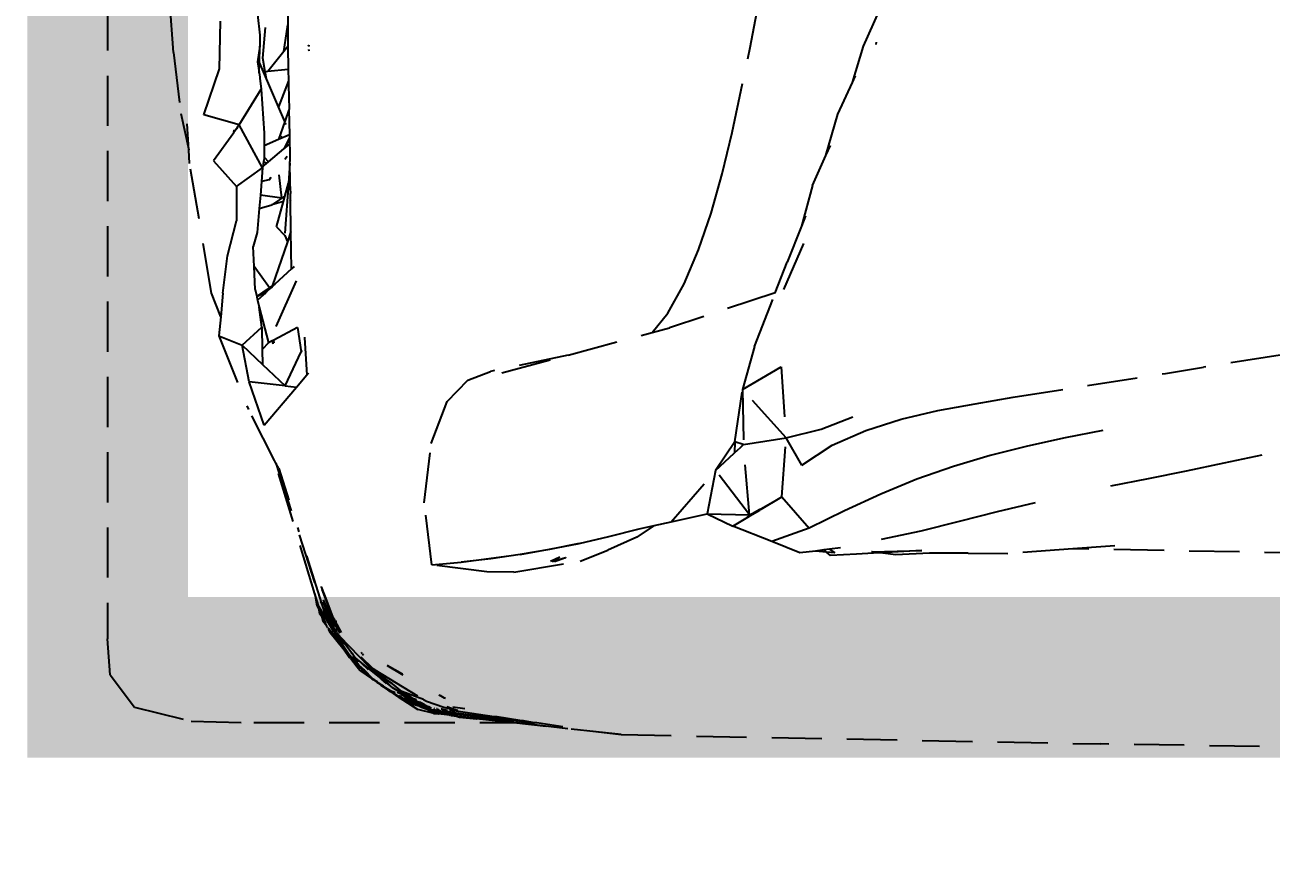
# Model space of a CAD drawing. Header units: millimetres. Extents: x 0 to 460473, y -68369 to 85219.
# Drawn here: x 230234.3 to 230389.4, y -39455.7 to -39351 of the extents above; entities that cross this region are included whole.
import ezdxf

# ---------------------------------------------------------------- set-up
doc = ezdxf.new("R2010")
doc.units = ezdxf.units.MM
doc.header["$LTSCALE"] = 50
doc.linetypes.add('HIDDEN2', pattern=[0.1875, 0.125, -0.0625])
for name, color, linetype in [('DIM', 7, 'Continuous'), ('fur', 6, 'Continuous'), ('hid', 8, 'HIDDEN2')]:
    doc.layers.add(name, color=color, linetype=linetype)
doc.styles.add('맑은 고딕', font='malgun.ttf')
doc.dimstyles.new('DH IN40', dxfattribs={"dimscale": 40, "dimtxt": 2.5, "dimasz": 1, "dimexe": 1.5, "dimexo": 1.5, "dimtad": 1, "dimdec": 7, "dimlunit": 6, "dimtxsty": '맑은 고딕', "dimblk": 'ARCHTICK', "dimcen": 2.5, "dimclrd": 256, "dimclre": 256, "dimclrt": 256, "dimadec": 0, "dimazin": 0, "dimtfac": 1, "dimtdec": 7, "dimtix": 1, "dimtmove": 0, "dimatfit": 3, "dimldrblk": 'ARCHTICK', "dimfxl": 1, "dimtfillclr": 1, "dimlwd": -1, "dimlwe": -1, "dimarcsym": 0})

# ---------------------------------------------------------------- blocks, each defined once
blk = doc.blocks.new('_ArchTick')
at = {"color": 0, "linetype": 'ByBlock', "const_width": 0.15}
blk.add_lwpolyline([(-0.5, -0.5), (0.5, 0.5)], dxfattribs=at)
blk = doc.blocks.new('*D452')
at = {"layer": 'Defpoints', "color": 0, "transparency": 16777216}
for p in [(233274, -39538.26), (230234, -39588.26), (233274, -39588.26)]:
    blk.add_point(p, dxfattribs=at)
at = {"layer": 'DIM', "transparency": 16777216}
for p, q in [((230234, -39528.26), (230234, -39478.26)), ((233274, -39528.26), (233274, -39478.26)), ((230234, -39538.26), (233274, -39538.26))]:
    blk.add_line(p, q, dxfattribs=at)
at = {"layer": 'DIM', "transparency": 16777216, "xscale": 40, "yscale": 40, "zscale": 40, "rotation": 180}
blk.add_blockref('_ArchTick', (230234, -39538.26), dxfattribs=at)
at = {"layer": 'DIM', "transparency": 16777216, "xscale": 40, "yscale": 40, "zscale": 40}
blk.add_blockref('_ArchTick', (233274, -39538.26), dxfattribs=at)
at = {"layer": 'DIM', "transparency": 16777216, "insert": (231754, -39453.21), "char_height": 100, "attachment_point": 5, "style": '맑은 고딕'}
blk.add_mtext('3,040', dxfattribs=at)

msp = doc.modelspace()

# ---------------------------------------------------------------- linework, layer by layer
at = {"layer": 'fur', "color": 40, "lineweight": 50, "true_color": 0xf8d731, "const_width": 20}
msp.add_lwpolyline([(231454.62857818, -37422.47504293), (231454.62857818, -39432.25663589), (230244.58358802, -39432.25663589), (230244.58358802, -37422.47504293)], close=True, dxfattribs=at)
at = {"layer": 'hid'}
for p, q in [((230244.58358802, -38082.33616613), (230244.58358802, -39427.44650558)), ((230266.73472078, -39329.44078047), (230266.99839902, -39351.01439114)), ((230324.54609566, -39353.83495702), (230328.62620939, -39332.10726088)), ((230252.76769716, -39354.45497688), (230252.01399985, -39344.29485513)), ((230263.23126414, -39349.71473177), (230263.52194537, -39352.28564008)), ((230338.65107308, -39353.67931402), (230340.60759247, -39349.28448647)), ((230258.51679526, -39356.47400321), (230258.61503839, -39350.54757103)), ((230263.89166952, -39355.16020298), (230264.24939452, -39351.32745244)), ((230266.50990505, -39354.33062316), (230266.99839902, -39351.01439114)), ((230266.99839902, -39351.01439114), (230267.03102664, -39353.68391591)), ((230263.52194537, -39352.28564008), (230263.527195, -39353.6590979)), ((230340.21452231, -39353.17077716), (230340.18470026, -39353.45268318)), ((230252.76769716, -39354.45497688), (230253.70588157, -39362.05115516)), ((230263.527195, -39353.6590979), (230263.23846519, -39355.60913472)), ((230263.48444799, -39355.68279018), (230263.527195, -39353.6590979)), ((230266.50990505, -39354.33062316), (230264.50890726, -39356.81384357)), ((230267.03102664, -39353.68391591), (230266.50990505, -39354.33062316)), ((230267.03102664, -39353.68391591), (230267.06615466, -39356.55801743)), ((230269.54519138, -39354.14586132), (230269.76060343, -39354.10630424)), ((230269.58902124, -39353.61010535), (230269.55212925, -39353.62308888)), ((230269.58902124, -39353.61010535), (230269.55341405, -39353.52627879)), ((230269.75732216, -39353.6575757), (230269.58902124, -39353.61010535)), ((230322.29086597, -39364.41068224), (230324.54609566, -39353.83495702)), ((230337.2794999, -39358.19256547), (230338.65107308, -39353.67931402)), ((230256.57068131, -39362.21146412), (230258.51679526, -39356.47400321)), ((230263.23846519, -39355.60913472), (230263.45967516, -39356.91880838)), ((230263.45967516, -39356.91880838), (230263.48444799, -39355.68279018)), ((230263.99087111, -39356.86566772), (230263.48444799, -39355.68279018)), ((230264.19814918, -39356.8449317), (230263.89166952, -39355.16020298)), ((230263.45967516, -39356.91880838), (230263.41563077, -39356.92321457)), ((230263.46794915, -39357.09190925), (230263.45967516, -39356.91880838)), ((230263.46794915, -39357.09190925), (230263.51031286, -39357.6254945)), ((230263.51031286, -39357.6254945), (230263.69593321, -39359.00228543)), ((230264.19814918, -39356.8449317), (230263.99087111, -39356.86566772)), ((230264.35785826, -39357.72285777), (230263.99087111, -39356.86566772)), ((230264.50890726, -39356.81384357), (230264.19814918, -39356.8449317)), ((230264.35785826, -39357.72285777), (230264.19814918, -39356.8449317)), ((230265.8473502, -39361.2019378), (230264.35785826, -39357.72285777)), ((230267.06615466, -39356.55801743), (230264.50890726, -39356.81384357)), ((230267.08352392, -39357.97913496), (230265.8473502, -39361.2019378)), ((230267.06615466, -39356.55801743), (230267.08352392, -39357.97913496)), ((230267.08352392, -39357.97913496), (230267.09019593, -39358.52502467)), ((230337.2794999, -39358.19256547), (230337.67585746, -39357.3364246)), ((230260.96462414, -39363.46860629), (230263.69593321, -39359.00228543)), ((230263.69593321, -39359.00228543), (230264.05590804, -39364.49744985)), ((230267.09019593, -39358.52502467), (230267.17627499, -39361.48580918)), ((230335.46664755, -39362.10836566), (230337.2794999, -39358.19256547)), ((230253.70588157, -39362.05115516), (230254.67871454, -39366.56912046)), ((230260.96462414, -39363.46860629), (230256.57068131, -39362.21146412)), ((230266.63909065, -39363.05124515), (230265.8473502, -39361.2019378)), ((230267.14342336, -39361.58154378), (230266.63909065, -39363.05124515)), ((230267.17627499, -39361.48580918), (230267.14342336, -39361.58154378)), ((230267.14342336, -39361.58154378), (230267.22997041, -39364.7159297)), ((230333.97085394, -39367.25675152), (230335.46664755, -39362.10836566)), ((230254.67871454, -39366.56912046), (230254.46482852, -39363.33929262)), ((230260.61052646, -39363.96694975), (230260.29810624, -39364.40663794)), ((230260.29810624, -39364.40663794), (230260.31756542, -39364.10919282)), ((230260.3404242, -39364.08656269), (230260.31756542, -39364.10919282)), ((230260.58934953, -39363.84012723), (230260.61052646, -39363.96694975)), ((230260.75626008, -39363.76184986), (230260.61052646, -39363.96694975)), ((230260.96462414, -39363.46860629), (230260.75626008, -39363.76184986)), ((230260.75626008, -39363.76184986), (230260.77594863, -39363.65539458)), ((230263.87667057, -39368.8141268), (230260.96462414, -39363.46860629)), ((230266.63909065, -39363.05124515), (230265.8698911, -39365.29280835)), ((230266.78819105, -39363.39950634), (230266.72357778, -39363.24858591)), ((230260.27999459, -39364.43212758), (230257.77734695, -39367.95425755)), ((230260.27999459, -39364.43212758), (230260.29810624, -39364.40663794)), ((230264.05590804, -39364.49744985), (230264.05295924, -39366.06346134)), ((230265.8698911, -39365.29280835), (230264.05295924, -39366.06346134)), ((230267.22997041, -39364.7159297), (230265.8698911, -39365.29280835)), ((230266.21248768, -39364.96059393), (230266.30605172, -39364.84695575)), ((230267.21661536, -39365.01640322), (230266.53000818, -39366.45412034)), ((230266.65326616, -39366.35130504), (230267.20383294, -39365.25806004)), ((230267.20383294, -39365.25806004), (230267.23666638, -39365.1928636)), ((230267.23716401, -39365.22830835), (230267.20383294, -39365.25806004)), ((230267.20383294, -39365.25806004), (230267.21827841, -39365.88000162)), ((230267.23368707, -39364.98065603), (230267.21661536, -39365.01640322)), ((230267.21661536, -39365.01640322), (230267.23666638, -39365.1928636)), ((230267.22997041, -39364.7159297), (230267.23368707, -39364.98065603)), ((230321.05948375, -39369.53590291), (230322.29086597, -39364.41068224)), ((230254.79180566, -39368.27687516), (230254.67871454, -39366.56912046)), ((230264.05295924, -39366.06346134), (230264.05031037, -39367.47019463)), ((230264.58967633, -39368.07264284), (230266.53000818, -39366.45412034)), ((230266.53000818, -39366.45412034), (230266.65326616, -39366.35130504)), ((230266.64690822, -39367.70945859), (230266.92810255, -39367.33625047)), ((230266.65326616, -39366.35130504), (230267.21827841, -39365.88000162)), ((230267.21827841, -39365.88000162), (230267.24598901, -39365.85688689)), ((230267.21827841, -39365.88000162), (230267.25519462, -39366.51257472)), ((230267.25519462, -39366.51257472), (230267.27482217, -39368.00520325)), ((230332.29362789, -39371.0253431), (230333.97085394, -39367.25675152)), ((230333.97085394, -39367.25675152), (230334.52701337, -39366.00710616)), ((230257.52461462, -39384.39509094), (230254.79180566, -39368.27687516)), ((230257.77734695, -39367.95425755), (230260.60989894, -39371.15143806)), ((230260.60989894, -39371.15143806), (230263.87667057, -39368.8141268)), ((230263.87667057, -39368.8141268), (230263.73515146, -39370.5194084)), ((230263.90245136, -39368.64588967), (230263.87667057, -39368.8141268)), ((230263.99727212, -39368.02711986), (230263.90245136, -39368.64588967)), ((230263.90245136, -39368.64588967), (230264.35766325, -39368.26617591)), ((230264.04990846, -39367.68363203), (230263.99727212, -39368.02711986)), ((230263.99727212, -39368.02711986), (230264.35766325, -39368.26617591)), ((230264.05031037, -39367.47019463), (230264.04990846, -39367.68363203)), ((230264.05031037, -39367.47019463), (230264.58967633, -39368.07264284)), ((230264.35766325, -39368.26617591), (230264.58967633, -39368.07264284)), ((230267.25916819, -39368.22804611), (230267.0840775, -39370.72055665)), ((230267.25916819, -39368.22804611), (230267.27482217, -39368.00520325)), ((230267.29903417, -39370.51730021), (230267.25916819, -39368.22804611)), ((230264.69036369, -39370.30623325), (230263.73515146, -39370.5194084)), ((230264.69036369, -39370.30623325), (230264.94578245, -39369.96723511)), ((230264.83705328, -39369.99907343), (230264.69036369, -39370.30623325)), ((230266.25850407, -39372.60088433), (230265.92102766, -39369.68166155)), ((230319.68088184, -39374.44082375), (230321.05948375, -39369.53590291)), ((230260.60989894, -39371.15143806), (230260.60314941, -39375.41312338)), ((230263.73515146, -39370.5194084), (230263.59310272, -39372.23107185)), ((230267.0840775, -39370.72055665), (230266.62597838, -39377.24184531)), ((230266.62883469, -39372.39371529), (230267.0840775, -39370.72055665)), ((230267.32811947, -39371.70679372), (230267.29903417, -39370.51730021)), ((230267.32811947, -39371.70679372), (230267.32492952, -39372.00430838)), ((230332.29362789, -39371.0253431), (230330.94733473, -39376.05186379)), ((230263.59310272, -39372.23107185), (230263.45743546, -39373.86583966)), ((230263.45743546, -39373.86583966), (230265.01452527, -39373.41146647)), ((230266.25850407, -39372.60088433), (230263.59310272, -39372.23107185)), ((230266.25850407, -39372.60088433), (230265.01452527, -39373.41146647)), ((230266.46726217, -39372.98754442), (230265.01452527, -39373.41146647)), ((230265.60679963, -39376.15001133), (230266.46726217, -39372.98754442)), ((230266.62883469, -39372.39371529), (230266.25850407, -39372.60088433)), ((230266.46726217, -39372.98754442), (230266.62883469, -39372.39371529)), ((230267.3434313, -39372.797409), (230267.27068995, -39372.93783763)), ((230267.34251491, -39372.73213759), (230267.27286066, -39372.75246334)), ((230267.32492952, -39372.00430838), (230267.2813359, -39372.02869536)), ((230267.33382488, -39372.11317256), (230267.32492952, -39372.00430838)), ((230267.34251491, -39372.73213759), (230267.33382488, -39372.11317256)), ((230267.3434313, -39372.797409), (230267.34251491, -39372.73213759)), ((230267.39852095, -39376.72128008), (230267.3434313, -39372.797409)), ((230263.45743546, -39373.86583966), (230263.20771734, -39376.8749011)), ((230318.10821823, -39379.03245889), (230319.68088184, -39374.44082375)), ((230331.44586814, -39374.79476993), (230330.94733473, -39376.05186379)), ((230259.49097716, -39379.76912768), (230260.60314941, -39375.41312338)), ((230265.60679963, -39376.15001133), (230266.62597838, -39377.24184531)), ((230330.94733473, -39376.05186379), (230329.15969003, -39380.55956002)), ((230263.20771734, -39376.8749011), (230262.71125204, -39378.6216355)), ((230266.95234575, -39378.01802699), (230265.05360619, -39383.53645263)), ((230266.62597838, -39377.24184531), (230266.95234575, -39378.01802699)), ((230267.39852095, -39376.72128008), (230266.95234575, -39378.01802699)), ((230267.46401675, -39381.38635023), (230267.39852095, -39376.72128008)), ((230262.82065158, -39381.10084391), (230262.71125204, -39378.6216355)), ((230316.32098941, -39383.23648631), (230318.10821823, -39379.03245889)), ((230331.17991375, -39378.20925074), (230328.48592768, -39384.49396177)), ((230258.93376611, -39384.40842224), (230259.49097716, -39379.76912768)), ((230262.94598563, -39383.94115996), (230262.82065158, -39381.10084391)), ((230264.74068117, -39383.7488152), (230262.82065158, -39381.10084391)), ((230267.79139691, -39381.08292791), (230267.46401675, -39381.38635023)), ((230327.67463741, -39384.3865463), (230329.15969003, -39380.55956002)), ((230267.46401675, -39381.38635023), (230265.3917173, -39383.30699784)), ((230258.65913977, -39387.37197627), (230257.52461462, -39384.39509094)), ((230262.94598563, -39383.94115996), (230263.14388928, -39384.83245763)), ((230263.14388928, -39384.83245763), (230264.74068117, -39383.7488152)), ((230264.16111438, -39384.36171198), (230264.02772062, -39384.4315431)), ((230264.37392798, -39384.25030487), (230264.16111438, -39384.36171198)), ((230264.17106634, -39384.438321), (230264.16111438, -39384.36171198)), ((230264.37392798, -39384.25030487), (230264.17106634, -39384.438321)), ((230264.81075018, -39383.84544952), (230264.37392798, -39384.25030487)), ((230268.04787898, -39382.85999103), (230264.61236914, -39390.58748267)), ((230265.05360619, -39383.53645263), (230264.74068117, -39383.7488152)), ((230264.81075018, -39383.84544952), (230264.74068117, -39383.7488152)), ((230265.01121601, -39383.65965387), (230264.81075018, -39383.84544952)), ((230265.3917173, -39383.30699784), (230265.01121601, -39383.65965387)), ((230265.05360619, -39383.53645263), (230265.01121601, -39383.65965387)), ((230265.3917173, -39383.30699784), (230265.05360619, -39383.53645263)), ((230314.28749406, -39386.91859308), (230316.32098941, -39383.23648631)), ((230327.67463741, -39384.3865463), (230314.49594355, -39388.71898599)), ((230325.09460471, -39391.03530044), (230327.67463741, -39384.3865463)), ((230258.93376611, -39384.40842224), (230258.65913977, -39387.37197627)), ((230263.14388928, -39384.83245763), (230263.15617602, -39384.88779337)), ((230263.99351168, -39384.44945135), (230263.15617602, -39384.88779337)), ((230263.15617602, -39384.88779337), (230263.24661824, -39385.29511756)), ((230263.24661824, -39385.29511756), (230264.0168085, -39384.58129018)), ((230263.24661824, -39385.29511756), (230263.43795124, -39386.15682305)), ((230264.02772062, -39384.4315431), (230263.99351168, -39384.44945135)), ((230263.99351168, -39384.44945135), (230264.0168085, -39384.58129018)), ((230264.04791191, -39384.55246293), (230264.0168085, -39384.58129018)), ((230264.02772062, -39384.4315431), (230264.04791191, -39384.55246293)), ((230264.17106634, -39384.438321), (230264.04791191, -39384.55246293)), ((230258.65913977, -39387.37197627), (230258.43955066, -39389.74161129)), ((230263.77767749, -39388.66110892), (230263.43795124, -39386.15682305)), ((230263.43795124, -39386.15682305), (230264.61236914, -39390.58748267)), ((230312.33892983, -39389.30113665), (230314.28749406, -39386.91859308)), ((230261.33134851, -39390.88210454), (230263.77767749, -39388.66110892)), ((230263.77767749, -39388.66110892), (230263.83181906, -39391.41032564)), ((230268.2263665, -39388.69377062), (230265.25777505, -39390.24929401)), ((230268.2263665, -39388.69377062), (230268.68828224, -39391.72237993)), ((230312.33892983, -39389.30113665), (230314.49594355, -39388.71898599)), ((230258.43955066, -39389.74161129), (230262.1052944, -39398.90955057)), ((230258.43955066, -39389.74161129), (230261.33134851, -39390.88210454)), ((230264.61236914, -39390.58748267), (230263.83181906, -39391.41032564)), ((230265.07643166, -39390.34431681), (230264.61236914, -39390.58748267)), ((230265.25777505, -39390.24929401), (230265.07643166, -39390.34431681)), ((230265.07643166, -39390.34431681), (230265.14889984, -39390.71285594)), ((230265.32335614, -39390.59839746), (230265.25777505, -39390.24929401)), ((230269.07066063, -39389.90201918), (230269.06982933, -39389.96465867)), ((230269.06982933, -39389.96465867), (230269.38645383, -39394.57408772)), ((230301.91971042, -39392.11315191), (230312.33892983, -39389.30113665)), ((230262.2155367, -39395.44807692), (230261.33134851, -39390.88210454)), ((230261.33134851, -39390.88210454), (230263.86869508, -39393.28282724)), ((230263.83181906, -39391.41032564), (230263.86869508, -39393.28282724)), ((230266.69047387, -39395.95266686), (230268.68828224, -39391.72237993)), ((230268.68828224, -39391.72237993), (230268.79707661, -39391.4920118)), ((230301.91971042, -39392.11315191), (230292.21570362, -39394.16015862)), ((230293.63114842, -39394.35012973), (230301.91971042, -39392.11315191)), ((230325.09460471, -39391.03530044), (230323.61443304, -39396.41214952)), ((230390.53003071, -39392.11313655), (230380.97061527, -39393.61224193)), ((230263.86869508, -39393.28282724), (230266.69047387, -39395.95266686)), ((230323.61443304, -39396.41214952), (230328.40035389, -39393.57424771)), ((230328.40035389, -39393.57424771), (230329.02422956, -39402.4115706)), ((230376.22905152, -39394.40878748), (230380.97061527, -39393.61224193)), ((230268.08257552, -39396.11470675), (230269.38645383, -39394.57408772)), ((230269.38645383, -39394.57408772), (230269.57477224, -39394.35157698)), ((230289.40962031, -39395.26499062), (230292.21570362, -39394.16015862)), ((230357.28907561, -39397.36900402), (230376.22905152, -39394.40878748)), ((230264.085156, -39400.83792402), (230262.2155367, -39395.44807692)), ((230266.69047387, -39395.95266686), (230262.2155367, -39395.44807692)), ((230264.085156, -39400.83792402), (230268.08257552, -39396.11470675)), ((230266.69047387, -39395.95266686), (230268.08257552, -39396.11470675)), ((230286.82944864, -39397.89925673), (230289.40962031, -39395.26499062)), ((230322.65081812, -39402.92749215), (230323.61443304, -39396.41214952)), ((230329.02422956, -39402.4115706), (230323.61443304, -39396.41214952)), ((230323.61443304, -39396.41214952), (230323.72909611, -39403.2627745)), ((230284.84463465, -39403.13146113), (230286.82944864, -39397.89925673)), ((230347.88990217, -39399.02808508), (230352.53979457, -39398.18321355)), ((230352.53979457, -39398.18321355), (230357.28907561, -39397.36900402)), ((230265.36117944, -39405.26370989), (230262.1052944, -39398.90955057)), ((230333.40176787, -39401.35506458), (230337.33894161, -39399.79796802)), ((230343.32854565, -39400.1172528), (230347.88990217, -39399.02808508)), ((230329.02422956, -39402.4115706), (230333.40176787, -39401.35506458)), ((230338.92726436, -39401.50437521), (230343.32854565, -39400.1172528)), ((230322.65081812, -39402.92749215), (230320.24623883, -39406.51261367)), ((230322.65081812, -39402.92749215), (230322.61769747, -39404.29981579)), ((230323.66845516, -39403.24391866), (230322.65081812, -39402.92749215)), ((230323.72909611, -39403.2627745), (230329.02422956, -39402.4115706)), ((230328.50739213, -39409.78678248), (230329.02422956, -39402.4115706)), ((230330.99701686, -39405.81671949), (230329.02422956, -39402.4115706)), ((230334.76682736, -39403.34276234), (230338.92726436, -39401.50437521)), ((230363.74009011, -39402.44623199), (230359.05297092, -39403.48274105)), ((230368.42502817, -39401.49704299), (230363.74009011, -39402.44623199)), ((230283.99490678, -39410.51567164), (230284.84463465, -39403.13146113)), ((230320.24623883, -39406.51261367), (230322.57151541, -39404.34290808)), ((230322.57151541, -39404.34290808), (230322.61769747, -39404.29981579)), ((230322.61769747, -39404.29981579), (230323.32660463, -39403.63833757)), ((230323.66845516, -39403.24391866), (230323.32660463, -39403.63833757)), ((230323.32660463, -39403.63833757), (230323.72909611, -39403.2627745)), ((230323.72909611, -39403.2627745), (230323.66845516, -39403.24391866)), ((230324.47443082, -39412.03277429), (230323.72909611, -39403.2627745)), ((230330.99701686, -39405.81671949), (230334.76682736, -39403.34276234)), ((230359.05297092, -39403.48274105), (230354.41804419, -39404.63789874)), ((230270.37043211, -39421.83245416), (230265.36117944, -39405.26370989)), ((230265.5219926, -39405.57785664), (230265.36117944, -39405.26370989)), ((230265.5219926, -39405.57785664), (230271.10091555, -39422.82724705)), ((230265.87378096, -39406.26409893), (230265.5219926, -39405.57785664)), ((230349.83887218, -39405.97502875), (230345.30469791, -39407.57645191)), ((230354.41804419, -39404.63789874), (230349.83887218, -39405.97502875)), ((230383.51912853, -39405.58675445), (230378.81266576, -39406.57427096)), ((230388.22665793, -39404.59023932), (230383.51912853, -39405.58675445)), ((230265.87378096, -39406.26409893), (230267.15333453, -39410.19648788)), ((230314.72174952, -39412.88364491), (230320.24623883, -39406.51261367)), ((230320.24623883, -39406.51261367), (230319.21746115, -39411.90679345)), ((230324.47443082, -39412.03277429), (230320.24623883, -39406.51261367)), ((230345.30469791, -39407.57645191), (230340.79109813, -39409.41983827)), ((230374.09913127, -39407.5247931), (230369.38606901, -39408.46131736)), ((230378.81266576, -39406.57427096), (230374.09913127, -39407.5247931)), ((230284.95231352, -39418.25849429), (230283.99490678, -39410.51567164)), ((230325.88872919, -39411.24513903), (230328.50739213, -39409.78678248)), ((230325.93884693, -39411.31220018), (230328.50739213, -39409.78678248)), ((230328.50739213, -39409.78678248), (230331.87175246, -39413.68718939)), ((230340.79109813, -39409.41983827), (230336.29158564, -39411.50152174)), ((230359.99798938, -39410.49900751), (230355.30074971, -39411.62283662)), ((230314.72174952, -39412.88364491), (230319.21746115, -39411.90679345)), ((230319.21746115, -39411.90679345), (230324.47443082, -39412.03277429)), ((230319.21746115, -39411.90679345), (230322.39769947, -39413.41523075)), ((230322.39769947, -39413.41523075), (230324.24821272, -39412.31624067)), ((230324.24821272, -39412.31624067), (230324.18775305, -39412.22361242)), ((230324.24821272, -39412.31624067), (230324.59402653, -39412.11086741)), ((230324.47443082, -39412.03277429), (230324.51225472, -39412.01170983)), ((230324.51225472, -39412.01170983), (230325.75214722, -39411.32120273)), ((230324.51225472, -39412.01170983), (230324.59402653, -39412.11086741)), ((230324.59402653, -39412.11086741), (230325.7542539, -39411.42182702)), ((230325.75214722, -39411.32120273), (230325.88872919, -39411.24513903)), ((230325.7542539, -39411.42182702), (230325.75214722, -39411.32120273)), ((230325.7542539, -39411.42182702), (230325.93884693, -39411.31220018)), ((230325.93884693, -39411.31220018), (230325.88872919, -39411.24513903)), ((230336.29158564, -39411.50152174), (230331.87175246, -39413.68718939)), ((230355.30074971, -39411.62283662), (230350.57490289, -39412.84798367)), ((230271.24475553, -39423.0605334), (230268.2578643, -39413.59098482)), ((230306.96510645, -39414.70903401), (230310.75061572, -39413.75984501)), ((230312.59560254, -39413.35276287), (230310.46367901, -39414.80235316)), ((230310.75061572, -39413.75984501), (230312.59560254, -39413.35276287)), ((230312.59560254, -39413.35276287), (230314.72174952, -39412.88364491)), ((230327.24291173, -39415.32294066), (230322.39769947, -39413.41523075)), ((230331.87175246, -39413.68718939), (230327.24291173, -39415.32294066)), ((230350.57490289, -39412.84798367), (230345.77610007, -39414.03380335)), ((230303.25920056, -39415.59356618), (230306.96510645, -39414.70903401)), ((230310.46367901, -39414.80235316), (230306.81640738, -39416.39877708)), ((230330.72936183, -39416.76438815), (230327.24291173, -39415.32294066)), ((230345.77610007, -39414.03380335), (230340.8345851, -39415.08497685)), ((230288.60337611, -39417.92121224), (230295.92629867, -39416.9420278)), ((230295.92629867, -39416.9420278), (230292.26761456, -39417.47594662)), ((230295.92629867, -39416.9420278), (230299.56217143, -39416.27349514)), ((230299.58601969, -39416.32878772), (230295.92629867, -39416.9420278)), ((230299.56217143, -39416.27349514), (230299.58782185, -39416.2695196)), ((230303.25920056, -39415.59356618), (230299.58601969, -39416.32878772)), ((230299.58782185, -39416.2695196), (230303.25920056, -39415.59356618)), ((230303.38100633, -39417.77590101), (230306.81640738, -39416.39877708)), ((230332.67459941, -39416.51908334), (230330.72936183, -39416.76438815)), ((230333.73103794, -39416.38586083), (230332.67459941, -39416.51908334)), ((230334.06712403, -39416.65995237), (230332.67459941, -39416.51908334)), ((230334.40753666, -39416.30055074), (230333.73103794, -39416.38586083)), ((230334.06712403, -39416.65995237), (230333.73103794, -39416.38586083)), ((230335.0698459, -39416.7613886), (230334.06712403, -39416.65995237)), ((230334.55235462, -39417.05567719), (230334.06712403, -39416.65995237)), ((230335.77728431, -39416.12781828), (230334.40753666, -39416.30055074)), ((230334.40753666, -39416.30055074), (230335.0698459, -39416.7613886)), ((230337.78356605, -39416.91736489), (230334.55235462, -39417.05567719)), ((230340.58633632, -39416.72983683), (230337.78356605, -39416.91736489)), ((230339.74224934, -39416.62395773), (230339.64754181, -39416.61207797)), ((230339.74224934, -39416.62395773), (230345.9022945, -39416.44277039)), ((230340.71514603, -39416.74599424), (230340.58633632, -39416.72983683)), ((230345.9022945, -39416.44277039), (230340.71514603, -39416.74599424)), ((230342.67650862, -39416.9920202), (230340.71514603, -39416.74599424)), ((230346.87207136, -39416.80271565), (230342.67650862, -39416.9920202)), ((230351.67784352, -39416.80204909), (230346.87207136, -39416.80271565)), ((230351.67784352, -39416.80204909), (230356.60719145, -39416.82504559)), ((230364.71866987, -39416.25580724), (230356.60719145, -39416.82504559)), ((230369.94288727, -39415.8891879), (230364.71866987, -39416.25580724)), ((230422.93040674, -39417.31697079), (230364.71866987, -39416.25580724)), ((230284.95231352, -39418.25849429), (230288.60337611, -39417.92121224)), ((230291.76250662, -39419.11836354), (230284.95231352, -39418.25849429)), ((230292.26761456, -39417.47594662), (230288.60337611, -39417.92121224)), ((230295.15760074, -39419.1536915), (230303.38100633, -39417.77590101)), ((230300.85639511, -39417.29102632), (230299.68161126, -39417.81227786)), ((230299.92030214, -39417.80993077), (230301.57832689, -39417.34213143)), ((230300.19322541, -39417.80724706), (230301.57832689, -39417.34213143)), ((230301.57832689, -39417.34213143), (230301.6666805, -39417.34838593)), ((230295.15760074, -39419.1536915), (230291.76250662, -39419.11836354)), ((230271.15941146, -39420.9162043), (230271.16859879, -39420.94040451)), ((230271.16859879, -39420.94040451), (230271.17247683, -39420.9977789)), ((230271.17247683, -39420.9977789), (230271.6314889, -39422.15969611)), ((230271.22317235, -39421.31430024), (230271.89021056, -39423.05163964)), ((230270.37043211, -39421.83245416), (230270.62994848, -39423.28117803)), ((230270.84893317, -39423.41515765), (230270.37043211, -39421.83245416)), ((230271.24475553, -39423.0605334), (230271.10091555, -39422.82724705)), ((230271.76911884, -39424.72295879), (230271.24475553, -39423.0605334)), ((230271.428593, -39422.59685975), (230272.40391797, -39424.94051684)), ((230271.91150902, -39424.14190514), (230271.46774453, -39422.84130532)), ((230271.6314889, -39422.15969611), (230271.89021056, -39423.05163964)), ((230271.6314889, -39422.15969611), (230272.58056212, -39424.65963509)), ((230271.89021056, -39423.05163964), (230272.9645066, -39425.84970549)), ((230271.89021056, -39423.05163964), (230272.40391797, -39424.94051684)), ((230270.62994848, -39423.28117803), (230270.93096558, -39423.89542341)), ((230272.74555058, -39426.58634212), (230270.84893317, -39423.41515765)), ((230271.52614844, -39425.10993355), (230270.84893317, -39423.41515765)), ((230270.97942405, -39424.36967918), (230270.93096558, -39423.89542341)), ((230270.93096558, -39423.89542341), (230271.16373616, -39424.37040723)), ((230271.23647651, -39424.72339394), (230270.97942405, -39424.36967918)), ((230271.16373616, -39424.37040723), (230271.23647651, -39424.72339394)), ((230271.16373616, -39424.37040723), (230271.52614844, -39425.10993355)), ((230271.91150902, -39424.14190514), (230271.59342951, -39423.62602903)), ((230271.61706459, -39423.77359646), (230272.06783942, -39424.60008352)), ((230271.67603458, -39424.14178009), (230272.09532851, -39425.10014818)), ((230272.20508869, -39425.35102388), (230271.76911884, -39424.72295879)), ((230272.40391797, -39424.94051684), (230271.91150902, -39424.14190514)), ((230272.06783942, -39424.60008352), (230271.91150902, -39424.14190514)), ((230272.13255155, -39424.78974402), (230272.06783942, -39424.60008352)), ((230272.88632348, -39425.2135626), (230272.58056212, -39424.65963509)), ((230271.23647651, -39424.72339394), (230271.24294546, -39424.75478579)), ((230271.24294546, -39424.75478579), (230271.3476483, -39425.26287669)), ((230271.52614844, -39425.10993355), (230271.24294546, -39424.75478579)), ((230271.87269347, -39425.87573421), (230271.3476483, -39425.26287669)), ((230271.52614844, -39425.10993355), (230271.71107313, -39425.48728467)), ((230271.87269347, -39425.87573421), (230271.71107313, -39425.48728467)), ((230271.90335946, -39425.94943896), (230271.87269347, -39425.87573421)), ((230271.94593129, -39426.00510611), (230271.90335946, -39425.94943896)), ((230271.99415549, -39426.06493302), (230271.94593129, -39426.00510611)), ((230271.99415549, -39426.06493302), (230272.10018114, -39426.19979939)), ((230272.07984499, -39426.23978813), (230272.10018114, -39426.19979939)), ((230272.28283293, -39426.6539985), (230272.07984499, -39426.23978813)), ((230272.20163629, -39426.32885202), (230272.10018114, -39426.19979939)), ((230272.13255155, -39424.78974402), (230272.43149378, -39425.48884904)), ((230272.33172515, -39425.37348866), (230272.13255155, -39424.78974402)), ((230272.13255155, -39424.78974402), (230272.64779952, -39425.66342931)), ((230272.20508869, -39425.35102388), (230272.61849221, -39426.21395517)), ((230272.43907169, -39425.68810352), (230272.20508869, -39425.35102388)), ((230272.40391797, -39424.94051684), (230272.46848091, -39425.04522801)), ((230272.61849221, -39426.21395517), (230272.43907169, -39425.68810352)), ((230272.64122856, -39425.97933391), (230272.43907169, -39425.68810352)), ((230272.9645066, -39425.84970549), (230272.46848091, -39425.04522801)), ((230272.46848091, -39425.04522801), (230272.64779952, -39425.66342931)), ((230272.74555058, -39426.58634212), (230272.61849221, -39426.21395517)), ((230272.61849221, -39426.21395517), (230272.94653653, -39426.69332585)), ((230272.64122856, -39425.97933391), (230272.94653653, -39426.69332585)), ((230272.8099267, -39426.22236313), (230272.64122856, -39425.97933391)), ((230272.64779952, -39425.66342931), (230272.68076423, -39425.77707524)), ((230272.68076423, -39425.77707524), (230272.81817876, -39425.93596477)), ((230272.8099267, -39426.22236313), (230272.94653653, -39426.69332585)), ((230273.12814016, -39426.6807865), (230272.8099267, -39426.22236313)), ((230273.14278927, -39426.1388526), (230272.88632348, -39425.2135626)), ((230273.697984, -39426.68399394), (230272.88632348, -39425.2135626)), ((230272.9645066, -39425.84970549), (230273.14089194, -39426.30911125)), ((230273.14278927, -39426.1388526), (230272.9645066, -39425.84970549)), ((230273.0942971, -39425.31238096), (230273.08391005, -39425.28878096)), ((230273.21659885, -39426.39664956), (230273.14278927, -39426.1388526)), ((230273.5132029, -39426.73960661), (230273.14278927, -39426.1388526)), ((230244.88107662, -39431.9291412), (230244.58358802, -39427.44650558)), ((230272.20163629, -39426.32885202), (230272.22913691, -39426.43897638)), ((230273.51091341, -39427.99427413), (230272.20163629, -39426.32885202)), ((230272.22913691, -39426.43897638), (230274.0242112, -39428.83400035)), ((230272.22913691, -39426.43897638), (230272.28283293, -39426.6539985)), ((230272.28283293, -39426.6539985), (230274.0242112, -39428.83400035)), ((230272.74555058, -39426.58634212), (230274.62092332, -39429.40622505)), ((230272.94653653, -39426.69332585), (230273.21309264, -39427.15439637)), ((230273.12814016, -39426.6807865), (230273.19345822, -39426.83774252)), ((230273.19345822, -39426.83774252), (230273.43992777, -39427.42999651)), ((230273.70366992, -39427.75043796), (230273.19345822, -39426.83774252)), ((230273.47599952, -39427.18191822), (230273.19345822, -39426.83774252)), ((230277.14474305, -39430.93868031), (230273.47599952, -39427.18191822)), ((230273.47599952, -39427.18191822), (230274.32035865, -39428.33400847)), ((230273.78646793, -39427.82878944), (230273.70366992, -39427.75043796)), ((230273.68515621, -39428.27932552), (230273.51091341, -39427.99427413)), ((230273.85903528, -39428.43709089), (230273.68515621, -39428.27932552)), ((230273.83522882, -39427.91027939), (230273.78646793, -39427.82878944)), ((230274.32035865, -39428.33400847), (230273.83522882, -39427.91027939)), ((230274.62092332, -39429.40622505), (230273.85903528, -39428.43709089)), ((230273.85903528, -39428.43709089), (230274.0242112, -39428.83400035)), ((230274.0242112, -39428.83400035), (230274.65191732, -39429.71419984)), ((230274.0242112, -39428.83400035), (230274.34352063, -39429.14020621)), ((230274.32035865, -39428.33400847), (230275.08787465, -39429.38124971)), ((230274.34352063, -39429.14020621), (230274.44201387, -39429.26899646)), ((230274.44201387, -39429.26899646), (230274.62092332, -39429.40622505)), ((230274.86117153, -39429.15677926), (230275.08787465, -39429.38124971)), ((230276.27905101, -39429.30406943), (230276.13109621, -39429.17090362)), ((230274.62092332, -39429.40622505), (230274.7021638, -39429.50956429)), ((230274.80972186, -39429.84845149), (230274.65191732, -39429.71419984)), ((230274.79435153, -39429.55230899), (230274.7021638, -39429.50956429)), ((230274.79435153, -39429.55230899), (230274.83244933, -39429.60968007)), ((230274.81170504, -39429.59373946), (230274.79435153, -39429.55230899)), ((230274.80972186, -39429.84845149), (230275.65428632, -39430.93916791)), ((230274.80972186, -39429.84845149), (230275.18299028, -39430.16600826)), ((230274.83244933, -39429.60968007), (230274.82675532, -39429.56733366)), ((230274.86881525, -39429.63762487), (230274.83244933, -39429.60968007)), ((230274.89506899, -39429.70397837), (230274.86881525, -39429.63762487)), ((230274.97944446, -39429.78901381), (230274.89506899, -39429.70397837)), ((230274.97944446, -39429.78901381), (230274.99233324, -39429.85044757)), ((230274.99233324, -39429.85044757), (230275.0921118, -39429.94584727)), ((230275.17281402, -39429.72779077), (230275.07581102, -39429.68281337)), ((230275.08787465, -39429.38124971), (230275.428863, -39429.84651305)), ((230275.0921118, -39429.94584727), (230275.11340453, -39429.96801624)), ((230275.11340453, -39429.96801624), (230275.17013109, -39430.04381638)), ((230275.17013109, -39430.04381638), (230275.18299028, -39430.16600826)), ((230275.17013109, -39430.04381638), (230275.56074859, -39430.37486485)), ((230275.38239084, -39430.03227363), (230275.17281402, -39429.72779077)), ((230275.22641934, -39430.20295538), (230275.18299028, -39430.16600826)), ((230275.22641934, -39430.20295538), (230275.38986573, -39430.50841241)), ((230275.84233353, -39430.72694218), (230275.22641934, -39430.20295538)), ((230275.27102087, -39429.77332636), (230275.71844453, -39430.29050859)), ((230275.53247323, -39430.14760199), (230275.38239084, -39430.03227363)), ((230275.38986573, -39430.50841241), (230275.46943295, -39430.56890704)), ((230275.428863, -39429.84651305), (230276.10575661, -39430.38910709)), ((230275.46943295, -39430.56890704), (230276.20274453, -39431.10218484)), ((230275.46943295, -39430.56890704), (230277.27478882, -39432.21834598)), ((230275.84233353, -39430.72694218), (230275.56074859, -39430.37486485)), ((230275.71844453, -39430.29050859), (230275.7433599, -39430.3096544)), ((230276.27709177, -39431.0968112), (230275.84233353, -39430.72694218)), ((230276.20274453, -39431.10218484), (230275.84233353, -39430.72694218)), ((230276.0801237, -39429.70768328), (230277.57006102, -39431.15278781)), ((230276.10575661, -39430.38910709), (230277.00340696, -39431.27791696)), ((230276.10575661, -39430.38910709), (230278.63219918, -39432.41428896)), ((230276.44777089, -39429.52460898), (230276.29338009, -39429.37709969)), ((230279.35783834, -39430.77770479), (230281.33101839, -39431.94827877)), ((230281.26642419, -39431.85469185), (230279.35783834, -39430.77770479)), ((230244.88107662, -39431.9291412), (230247.91248457, -39435.97840771)), ((230275.65428632, -39430.93916791), (230275.97805928, -39431.33484211)), ((230275.97805928, -39431.33484211), (230276.08281729, -39431.49259609)), ((230277.27478882, -39432.21834598), (230275.97805928, -39431.33484211)), ((230276.08281729, -39431.49259609), (230277.42303502, -39432.37269281)), ((230276.20274453, -39431.10218484), (230276.28910893, -39431.19210331)), ((230276.49226281, -39431.31366529), (230276.27709177, -39431.0968112)), ((230276.28910893, -39431.19210331), (230276.49226281, -39431.31366529)), ((230277.58367478, -39432.42850149), (230276.49226281, -39431.31366529)), ((230277.14474305, -39430.93868031), (230280.00654299, -39433.51595509)), ((230278.08698292, -39431.65415533), (230277.14474305, -39430.93868031)), ((230277.80158206, -39431.37734229), (230277.14474305, -39430.93868031)), ((230277.35088685, -39432.27014024), (230277.27478882, -39432.21834598)), ((230277.42303502, -39432.37269281), (230277.35088685, -39432.27014024)), ((230277.58367478, -39432.42850149), (230277.35088685, -39432.27014024)), ((230277.46387654, -39432.40202714), (230277.42303502, -39432.37269281)), ((230277.50806641, -39432.46122342), (230277.46387654, -39432.40202714)), ((230277.56846343, -39432.5241059), (230277.50806641, -39432.46122342)), ((230277.57006102, -39431.15278781), (230277.7791987, -39431.26496403)), ((230277.57006102, -39431.15278781), (230277.80158206, -39431.37734229)), ((230277.62924694, -39432.4595428), (230277.58367478, -39432.42850149)), ((230277.69595452, -39432.52677217), (230277.62924694, -39432.4595428)), ((230277.7791987, -39431.26496403), (230277.83172711, -39431.30724623)), ((230278.48983807, -39431.83698573), (230277.80158206, -39431.37734229)), ((230277.80158206, -39431.37734229), (230278.08698292, -39431.65415533)), ((230277.83172711, -39431.30724623), (230283.91461623, -39435.01731485)), ((230278.46440876, -39432.02022427), (230278.08698292, -39431.65415533)), ((230278.46440876, -39432.02022427), (230280.00654299, -39433.51595509)), ((230278.83540311, -39432.22245642), (230278.46440876, -39432.02022427)), ((230279.28015122, -39433.02744385), (230278.63219918, -39432.41428896)), ((230278.63219918, -39432.41428896), (230280.00654299, -39433.51595509)), ((230279.24840889, -39432.44758935), (230278.83540311, -39432.22245642)), ((230279.10160958, -39432.42459611), (230278.83540311, -39432.22245642)), ((230280.02569384, -39433.07325671), (230279.10160958, -39432.42459611)), ((230277.59244993, -39432.5365783), (230277.56846343, -39432.5241059)), ((230277.56846343, -39432.5241059), (230277.69595452, -39432.52677217)), ((230277.64403442, -39432.57225141), (230277.59244993, -39432.5365783)), ((230277.70523947, -39432.59522611), (230277.64403442, -39432.57225141)), ((230277.69595452, -39432.52677217), (230278.08686294, -39432.77099232)), ((230277.80530673, -39432.64725865), (230277.70523947, -39432.59522611)), ((230278.08686294, -39432.77099232), (230277.80530673, -39432.64725865)), ((230277.80530673, -39432.64725865), (230278.08187833, -39432.85119729)), ((230278.08187833, -39432.85119729), (230278.14708058, -39432.89273697)), ((230278.17505033, -39432.8395163), (230278.08686294, -39432.77099232)), ((230278.14708058, -39432.89273697), (230278.21886871, -39432.94429865)), ((230278.22752021, -39432.86679936), (230278.17505033, -39432.8395163)), ((230278.47093262, -39433.09905979), (230278.21886871, -39432.94429865)), ((230278.22752021, -39432.86679936), (230278.25063937, -39432.8888593)), ((230278.25063937, -39432.8888593), (230278.47093262, -39433.09905979)), ((230278.25063937, -39432.8888593), (230278.48083794, -39433.03912831)), ((230278.47093262, -39433.09905979), (230278.64238836, -39433.26266027)), ((230278.48083794, -39433.03912831), (230278.87804684, -39433.30956444)), ((230278.64238836, -39433.26266027), (230278.90902877, -39433.44000462)), ((230279.10674866, -39433.50413169), (230278.87804684, -39433.30956444)), ((230278.90902877, -39433.44000462), (230279.36145824, -39433.72082496)), ((230278.90902877, -39433.44000462), (230279.10674866, -39433.50413169)), ((230279.36145824, -39433.72082496), (230279.10674866, -39433.50413169)), ((230279.10674866, -39433.50413169), (230279.93679787, -39433.98954974)), ((230279.6945648, -39434.00421418), (230279.36145824, -39433.72082496)), ((230279.6945648, -39434.00421418), (230279.8774835, -39434.07152587)), ((230280.20466543, -39434.09409005), (230279.93679787, -39433.98954974)), ((230279.93679787, -39433.98954974), (230280.00042493, -39434.07348371)), ((230281.9312481, -39434.67231207), (230280.00654299, -39433.51595509)), ((230281.18846037, -39434.00921342), (230280.02569384, -39433.07325671)), ((230283.91461623, -39435.01731485), (230281.18846037, -39434.00921342)), ((230281.18846037, -39434.00921342), (230282.08214051, -39434.51677867)), ((230280.7459913, -39434.66178086), (230279.8774835, -39434.07152587)), ((230279.8774835, -39434.07152587), (230280.00042493, -39434.07348371)), ((230280.00042493, -39434.07348371), (230280.7474912, -39434.58179302)), ((230280.36586838, -39434.19480164), (230280.20466543, -39434.09409005)), ((230280.61151448, -39434.05050817), (230280.67976715, -39434.10295582)), ((230280.67976715, -39434.10295582), (230280.90216857, -39434.22079539)), ((230280.7459913, -39434.66178086), (230280.94996456, -39434.71976469)), ((230280.7459913, -39434.66178086), (230283.1735716, -39436.23320858)), ((230280.94352036, -39434.65324365), (230280.7474912, -39434.58179302)), ((230280.94996456, -39434.71976469), (230280.7474912, -39434.58179302)), ((230280.85436293, -39434.49998876), (230281.1843328, -39434.74101733)), ((230280.90216857, -39434.22079539), (230281.29714292, -39434.45220134)), ((230281.07986274, -39434.743129), (230280.94352036, -39434.65324365)), ((230280.94996456, -39434.71976469), (230281.05985774, -39434.7945608)), ((230282.18139096, -39435.46932473), (230281.05985774, -39434.7945608)), ((230281.05985774, -39434.7945608), (230281.39989216, -39434.89847401)), ((230281.1843328, -39434.74101733), (230281.07986274, -39434.743129)), ((230281.29714292, -39434.45220134), (230281.14663094, -39434.46170966)), ((230281.31835158, -39434.7898658), (230281.1843328, -39434.74101733)), ((230281.41824178, -39434.4942372), (230281.29714292, -39434.45220134)), ((230281.31835158, -39434.7898658), (230281.39989216, -39434.89847401)), ((230281.39989216, -39434.89847401), (230282.18139096, -39435.46932473)), ((230281.39989216, -39434.89847401), (230281.81373585, -39435.09935728)), ((230281.45991856, -39434.54756766), (230281.41824178, -39434.4942372)), ((230281.9312481, -39434.67231207), (230281.45991856, -39434.54756766)), ((230281.64512664, -39434.6560766), (230281.45991856, -39434.54756766)), ((230282.5427764, -39435.23615616), (230281.51406245, -39434.7440564)), ((230281.73896372, -39434.69266433), (230281.64512664, -39434.6560766)), ((230281.84595761, -39434.77373863), (230281.73896372, -39434.69266433)), ((230282.5427764, -39435.23615616), (230281.80406321, -39434.96690274)), ((230281.81373585, -39435.09935728), (230282.60835973, -39435.59579878)), ((230281.94766103, -39434.83332421), (230281.84595761, -39434.77373863)), ((230282.66808748, -39434.92808392), (230281.9312481, -39434.67231207)), ((230282.38326234, -39434.94388085), (230281.9312481, -39434.67231207)), ((230281.94766103, -39434.83332421), (230282.31400002, -39434.96885543)), ((230282.66808748, -39434.92808392), (230282.08214051, -39434.51677867)), ((230282.18139096, -39435.46932473), (230282.60835973, -39435.59579878)), ((230282.25546964, -39435.31377863), (230283.54742168, -39435.77058538)), ((230282.38326234, -39434.94388085), (230282.31400002, -39434.96885543)), ((230282.31400002, -39434.96885543), (230282.4598593, -39435.04613909)), ((230282.51150403, -39435.16366622), (230282.31400002, -39434.96885543)), ((230282.60246129, -39435.07557491), (230282.38326234, -39434.94388085)), ((230282.4598593, -39435.04613909), (230282.38326234, -39434.94388085)), ((230282.4598593, -39435.04613909), (230282.60246129, -39435.07557491)), ((230282.80551602, -39435.24724552), (230282.4598593, -39435.04613909)), ((230282.51150403, -39435.16366622), (230282.80551602, -39435.24724552)), ((230282.78745398, -39435.32533864), (230282.51150403, -39435.16366622)), ((230282.78745398, -39435.32533864), (230282.5427764, -39435.23615616)), ((230282.60246129, -39435.07557491), (230282.81789408, -39435.20500628)), ((230283.02364224, -39435.05150417), (230282.66808748, -39434.92808392)), ((230283.17546189, -39435.28423519), (230282.66808748, -39434.92808392)), ((230282.84790619, -39435.36075613), (230282.78745398, -39435.32533864)), ((230282.87864905, -39435.26803517), (230282.80551602, -39435.24724552)), ((230282.9118399, -39435.24669192), (230282.81789408, -39435.20500628)), ((230283.26681884, -39435.50006224), (230282.84790619, -39435.36075613)), ((230282.84790619, -39435.36075613), (230283.54742168, -39435.77058538)), ((230282.9118399, -39435.24669192), (230282.87864905, -39435.26803517)), ((230282.9118399, -39435.24669192), (230282.96245751, -39435.29185955)), ((230282.96245751, -39435.29185955), (230283.17546189, -39435.28423519)), ((230283.28315078, -39435.35982736), (230282.96245751, -39435.29185955)), ((230283.2525593, -39435.46615182), (230282.96245751, -39435.29185955)), ((230283.17546189, -39435.28423519), (230283.30261757, -39435.30234385)), ((230283.28315078, -39435.35982736), (230283.17546189, -39435.28423519)), ((230283.26681884, -39435.50006224), (230283.2525593, -39435.46615182)), ((230283.36129369, -39435.53147911), (230283.26681884, -39435.50006224)), ((230283.33868691, -39435.39881093), (230283.28315078, -39435.35982736)), ((230283.30261757, -39435.30234385), (230283.5197454, -39435.33326574)), ((230283.30261757, -39435.30234385), (230283.56787302, -39435.43273982)), ((230283.56787302, -39435.43273982), (230283.33868691, -39435.39881093)), ((230283.67747397, -39435.63662238), (230283.33868691, -39435.39881093)), ((230283.42015485, -39435.56684272), (230283.36129369, -39435.53147911)), ((230283.67747397, -39435.63662238), (230283.42015485, -39435.56684272)), ((230283.71029568, -39435.7946554), (230283.42015485, -39435.56684272)), ((230283.77991977, -39435.51118889), (230283.56787302, -39435.43273982)), ((230283.82157069, -39435.50468728), (230283.77991977, -39435.51118889)), ((230283.82157069, -39435.50468728), (230283.932238, -39435.56754073)), ((230283.91461623, -39435.01731485), (230284.25424605, -39435.22502854)), ((230283.932238, -39435.56754073), (230284.50656728, -39435.91233084)), ((230284.25424605, -39435.22502854), (230286.42759412, -39435.94658549)), ((230286.50881911, -39434.84427391), (230285.78476609, -39434.47203615)), ((230286.50881911, -39434.84427391), (230285.98133955, -39434.51524957)), ((230286.61696842, -39434.87392564), (230286.50881911, -39434.84427391)), ((230247.91248457, -39435.97840771), (230254.96753958, -39437.71832012)), ((230282.60835973, -39435.59579878), (230282.68385583, -39435.64296499)), ((230282.68385583, -39435.64296499), (230283.04296393, -39435.69603508)), ((230283.04296393, -39435.69603508), (230283.54742168, -39435.77058538)), ((230283.04296393, -39435.69603508), (230283.19359958, -39435.76915491)), ((230285.24267695, -39436.76379456), (230283.1735716, -39436.23320858)), ((230283.19359958, -39435.76915491), (230283.77151278, -39435.90187496)), ((230283.64453138, -39435.98804106), (230283.19359958, -39435.76915491)), ((230283.54742168, -39435.77058538), (230283.59550154, -39435.77769077)), ((230283.59550154, -39435.77769077), (230283.71029568, -39435.7946554)), ((230283.59550154, -39435.77769077), (230283.77151278, -39435.90187496)), ((230284.35286646, -39436.24247606), (230283.64453138, -39435.98804106)), ((230283.7163511, -39435.66391217), (230283.67747397, -39435.63662238)), ((230283.71029568, -39435.7946554), (230283.91703417, -39435.82520784)), ((230284.32379929, -39435.88532083), (230283.7163511, -39435.66391217)), ((230283.91703417, -39435.82520784), (230283.7163511, -39435.66391217)), ((230283.77151278, -39435.90187496), (230283.89116231, -39435.93055095)), ((230283.89116231, -39435.93055095), (230284.1147059, -39435.98412688)), ((230283.89116231, -39435.93055095), (230283.90430832, -39435.97967666)), ((230283.90430832, -39435.97967666), (230284.01618959, -39436.0452252)), ((230283.91703417, -39435.82520784), (230283.95389362, -39435.83065505)), ((230283.95389362, -39435.83065505), (230284.02928249, -39435.88357424)), ((230284.09601758, -39436.03646359), (230284.01618959, -39436.0452252)), ((230284.01618959, -39436.0452252), (230284.09509534, -39436.09145418)), ((230284.1147059, -39435.98412688), (230284.02928249, -39435.88357424)), ((230284.02928249, -39435.88357424), (230284.32379929, -39435.88532083)), ((230284.09509534, -39436.09145418), (230284.21717101, -39436.13024959)), ((230284.30471133, -39436.09828157), (230284.09601758, -39436.03646359)), ((230284.1147059, -39435.98412688), (230284.14724477, -39436.00367613)), ((230284.14724477, -39436.00367613), (230284.20250864, -39436.00517026)), ((230284.30471133, -39436.09828157), (230284.20250864, -39436.00517026)), ((230284.78532781, -39436.14485254), (230284.20250864, -39436.00517026)), ((230284.21717101, -39436.13024959), (230284.37352656, -39436.17993908)), ((230284.35286646, -39436.24247606), (230284.21717101, -39436.13024959)), ((230284.35738147, -39436.11388319), (230284.30471133, -39436.09828157)), ((230284.50656728, -39435.91233084), (230284.32379929, -39435.88532083)), ((230284.64961483, -39436.41633377), (230284.35286646, -39436.24247606)), ((230284.37352656, -39436.17993908), (230284.35738147, -39436.11388319)), ((230284.51597776, -39436.22520979), (230284.37352656, -39436.17993908)), ((230284.55083556, -39435.91887294), (230284.50656728, -39435.91233084)), ((230284.62420757, -39436.19292077), (230284.51597776, -39436.22520979)), ((230284.51597776, -39436.22520979), (230284.54865475, -39436.27048246)), ((230284.54865475, -39436.27048246), (230284.58314913, -39436.28507517)), ((230284.89245144, -39436.11289354), (230284.55083556, -39435.91887294)), ((230284.58314913, -39436.28507517), (230284.64526325, -39436.24191027)), ((230284.74260464, -39436.25448436), (230284.64526325, -39436.24191027)), ((230284.78078881, -39436.43260786), (230284.64961483, -39436.41633377)), ((230285.13604524, -39436.47668272), (230284.74260464, -39436.25448436)), ((230284.74260464, -39436.25448436), (230284.95136025, -39436.28145039)), ((230284.78078881, -39436.43260786), (230284.81683092, -39436.40913277)), ((230284.78078881, -39436.43260786), (230284.87749089, -39436.54984086)), ((230284.81683092, -39436.40913277), (230284.88795156, -39436.445903)), ((230284.87749089, -39436.54984086), (230285.24267695, -39436.76379456)), ((230285.19468031, -39436.60448545), (230284.87749089, -39436.54984086)), ((230284.88795156, -39436.445903), (230284.99458832, -39436.45913288)), ((230284.95136025, -39436.28145039), (230285.97025114, -39436.58017841)), ((230285.82749537, -39436.39462529), (230284.95136025, -39436.28145039)), ((230285.04456864, -39436.52687591), (230284.99458832, -39436.45913288)), ((230284.99458832, -39436.45913288), (230285.13604524, -39436.47668272)), ((230285.19468031, -39436.60448545), (230285.04456864, -39436.52687591)), ((230285.18054732, -39436.48220387), (230285.13604524, -39436.47668272)), ((230285.18054732, -39436.48220387), (230285.21153103, -39436.55090963)), ((230285.18054732, -39436.48220387), (230285.97025114, -39436.58017841)), ((230285.26572471, -39436.16478268), (230285.18288855, -39436.13723617)), ((230285.19468031, -39436.60448545), (230285.30321019, -39436.61930768)), ((230285.21153103, -39436.55090963), (230285.30321019, -39436.61930768)), ((230285.24267695, -39436.76379456), (230285.7541412, -39436.7804587)), ((230285.30321019, -39436.61930768), (230285.35942088, -39436.63939591)), ((230285.35942088, -39436.63939591), (230285.40658301, -39436.63342559)), ((230285.49445058, -39436.6454259), (230285.40658301, -39436.63342559)), ((230285.49445058, -39436.6454259), (230285.53140677, -39436.66580946)), ((230285.58190727, -39436.17067943), (230285.51018528, -39436.16466814)), ((230285.53140677, -39436.66580946), (230285.7541412, -39436.7804587)), ((230287.14318452, -39436.97086534), (230285.53140677, -39436.66580946)), ((230285.53140677, -39436.66580946), (230286.6980031, -39436.79354758)), ((230285.58190727, -39436.17067943), (230285.64589179, -39436.21763014)), ((230285.64589179, -39436.21763014), (230285.74810887, -39436.23183946)), ((230287.14318452, -39436.97086534), (230285.7541412, -39436.7804587)), ((230286.36431468, -39436.62906788), (230285.82749537, -39436.39462529)), ((230285.82749537, -39436.39462529), (230286.23394349, -39436.44712829)), ((230285.97025114, -39436.58017841), (230286.6980031, -39436.79354758)), ((230285.97025114, -39436.58017841), (230286.36431468, -39436.62906788)), ((230286.25129631, -39436.22678346), (230286.08190863, -39436.21258644)), ((230286.38681712, -39436.46687576), (230286.23394349, -39436.44712829)), ((230286.29080552, -39436.50566525), (230286.23394349, -39436.44712829)), ((230286.25129631, -39436.22678346), (230286.47818202, -39436.33332776)), ((230286.53214015, -39436.5635051), (230286.29080552, -39436.50566525)), ((230286.6980031, -39436.79354758), (230286.36431468, -39436.62906788)), ((230286.36431468, -39436.62906788), (230286.83898399, -39436.68795769)), ((230286.53214015, -39436.5635051), (230286.38681712, -39436.46687576)), ((230287.68644328, -39436.63475518), (230286.38681712, -39436.46687576)), ((230286.42759412, -39435.94658549), (230288.10022352, -39436.37117423)), ((230286.76764187, -39436.37356591), (230286.45978076, -39436.24425733)), ((230286.47818202, -39436.33332776), (230286.76764187, -39436.37356591)), ((230286.83898399, -39436.68795769), (230286.53214015, -39436.5635051)), ((230286.86606111, -39436.81194933), (230286.6980031, -39436.79354758)), ((230286.87548801, -39436.38855772), (230286.76764187, -39436.37356591)), ((230288.10022352, -39436.37117423), (230286.81500435, -39435.93197555)), ((230286.92042078, -39436.71503886), (230286.83898399, -39436.68795769)), ((230286.95400123, -39436.86860352), (230286.86606111, -39436.81194933)), ((230287.28677704, -39436.85801622), (230286.92042078, -39436.71503886)), ((230286.92042078, -39436.71503886), (230287.06319668, -39436.71577462)), ((230287.06484734, -39436.88440489), (230286.95400123, -39436.86860352)), ((230287.06319668, -39436.71577462), (230287.27939616, -39436.74259739)), ((230287.52101768, -39436.949433), (230287.06484734, -39436.88440489)), ((230287.14318452, -39436.97086534), (230287.06484734, -39436.88440489)), ((230287.13627192, -39436.30095661), (230292.67265758, -39437.11914055)), ((230287.22904223, -39436.98681993), (230287.14318452, -39436.97086534)), ((230287.2990332, -39436.96976324), (230287.22904223, -39436.98681993)), ((230287.27939616, -39436.74259739), (230288.15986399, -39436.95361611)), ((230287.27939616, -39436.74259739), (230288.19368947, -39436.85602913)), ((230287.28677704, -39436.85801622), (230287.51876596, -39436.88341818)), ((230287.2990332, -39436.96976324), (230287.3978131, -39437.0057692)), ((230287.3978131, -39437.0057692), (230287.99699077, -39437.07304375)), ((230287.53351134, -39435.90487934), (230289.02392892, -39436.11713461)), ((230287.77932339, -39436.97929991), (230287.68085087, -39436.96791391)), ((230288.19368947, -39436.85602913), (230287.68644328, -39436.63475518)), ((230287.68644328, -39436.63475518), (230288.67480631, -39436.91571885)), ((230287.68644328, -39436.63475518), (230290.770087, -39437.03308534)), ((230287.77932339, -39436.97929991), (230287.99699077, -39437.07304375)), ((230287.99699077, -39437.07304375), (230288.05035254, -39437.07903511)), ((230288.05035254, -39437.07903511), (230288.07301098, -39437.09832367)), ((230288.07301098, -39437.09832367), (230288.12043457, -39437.10482438)), ((230288.16267663, -39436.37867105), (230288.10022352, -39436.37117423)), ((230288.12043457, -39437.10482438), (230288.3819575, -39437.20106141)), ((230290.47581113, -39437.42769361), (230288.12043457, -39437.10482438)), ((230288.12043457, -39437.10482438), (230290.03200063, -39437.30153083)), ((230288.23805972, -39436.86153392), (230288.19368947, -39436.85602913)), ((230288.42695435, -39436.92710306), (230288.23805972, -39436.86153392)), ((230288.42695435, -39436.92710306), (230288.67480631, -39436.91571885)), ((230288.84709654, -39436.96469609), (230288.67480631, -39436.91571885)), ((230288.84709654, -39436.96469609), (230288.96141916, -39436.95127745)), ((230288.84709654, -39436.96469609), (230289.21425093, -39437.06906771)), ((230288.96141916, -39436.95127745), (230290.770087, -39437.03308534)), ((230288.96141916, -39436.95127745), (230289.64512073, -39437.03610084)), ((230289.64512073, -39437.03610084), (230293.38163873, -39437.37043295)), ((230289.64512073, -39437.03610084), (230295.14641011, -39437.71861789)), ((230290.770087, -39437.03308534), (230293.38163873, -39437.37043295)), ((230291.86983978, -39437.08282828), (230292.67265758, -39437.11914055)), ((230292.67265758, -39437.11914055), (230293.06420299, -39437.13685055)), ((230254.96753958, -39437.71832012), (230262.77761744, -39437.88906528)), ((230262.77761744, -39437.88906528), (230294.746261, -39437.88906528)), ((230288.3819575, -39437.20106141), (230290.47581113, -39437.42769361)), ((230289.66577457, -39437.19742312), (230290.03200063, -39437.30153083)), ((230290.03200063, -39437.30153083), (230290.47581113, -39437.42769361)), ((230290.03200063, -39437.30153083), (230295.26484949, -39437.88906528)), ((230294.746261, -39437.88906528), (230290.47581113, -39437.42769361)), ((230293.06420299, -39437.13685055), (230295.89453073, -39437.59527878)), ((230293.38163873, -39437.37043295), (230297.3965928, -39437.88906528)), ((230308.47905259, -39439.37273119), (230294.746261, -39437.88906528)), ((230294.746261, -39437.88906528), (230295.26484949, -39437.88906528)), ((230294.94515891, -39437.51033192), (230295.89453073, -39437.59527878)), ((230295.26484949, -39437.88906528), (230295.6474819, -39437.88906528)), ((230295.6474819, -39437.88906528), (230308.47905259, -39439.37273119)), ((230295.89453073, -39437.59527878), (230296.3102938, -39437.63247998)), ((230296.3102938, -39437.63247998), (230297.66964089, -39437.88906528)), ((230296.70305813, -39437.88906528), (230297.3965928, -39437.88906528)), ((230297.3965928, -39437.88906528), (230297.66964089, -39437.88906528)), ((230297.66964089, -39437.88906528), (230297.99078153, -39437.88906528)), ((230297.99078153, -39437.88906528), (230301.25555755, -39438.38754766)), ((230308.47905259, -39439.37273119), (230368.13888199, -39440.53255483)), ((230500.43863341, -39442.75555014), (230368.13888199, -39440.53255483))]:
    msp.add_line(p, q, dxfattribs=at)

# ---------------------------------------------------------------- dimensions: what is measured, and where the dimension line sits
at = {"layer": 'DIM'}
dim = msp.add_linear_dim(base=(233273.9986514582, -39538.2628063407), p1=(230233.9986514582, -39588.2628063407), p2=(233273.9986514582, -39588.2628063407), dimstyle='DH IN40', dxfattribs=at)
dim.commit()
dim.dimension.update_dxf_attribs({"geometry": '*D452', "text_midpoint": (231753.9986514582, -39453.2084585147)})

doc.saveas('drawing.dxf')
